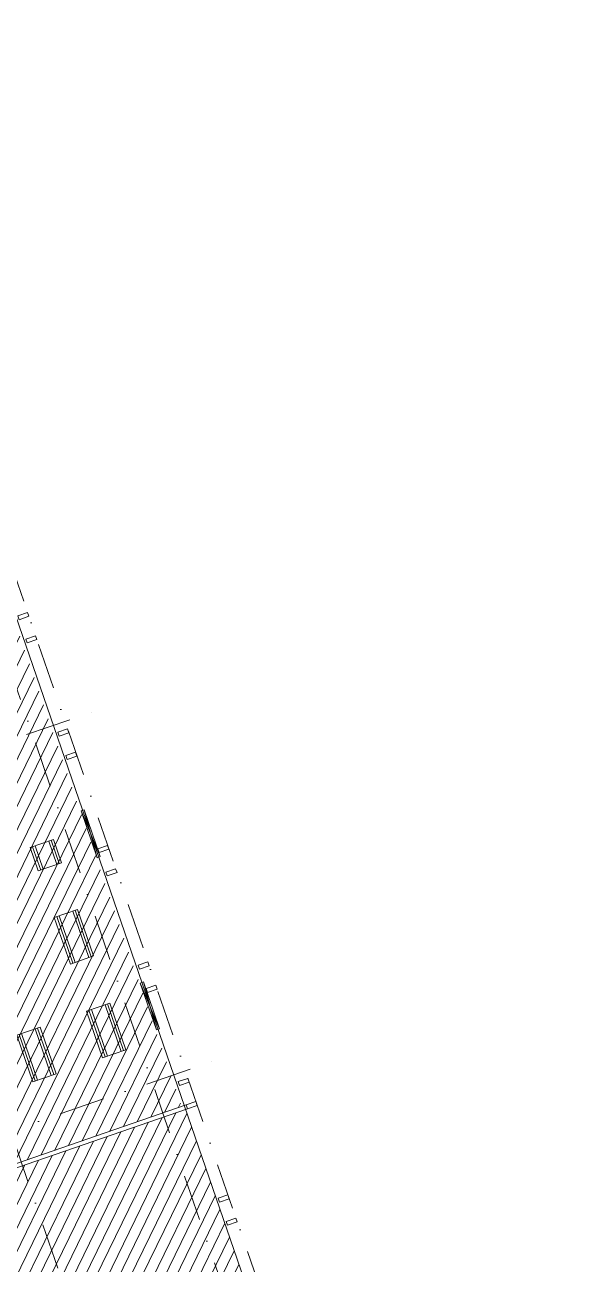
# Model space of a CAD drawing. Extents: x 760773 to 1075934, y 719259 to 1013331.
# Drawn here: x 1019136 to 1032521, y 858121 to 888305 of the extents above; entities that cross this region are included whole.
import ezdxf

# ---------------------------------------------------------------- set-up
doc = ezdxf.new("R2010")
doc.units = 0
doc.header["$MEASUREMENT"] = 0
doc.linetypes.add('DGN4', pattern=[1.116131, 0.558066, -0.279033, 0, -0.279033])
doc.layers.add('2', color=7, linetype='Continuous')
doc.layers.add('e-b-shell', color=253, linetype='Continuous')
for name, color, linetype, lineweight in [('27', 7, 'Continuous', 0), ('A-WALL', 2, 'Continuous', 0), ('AC-DIFF-HL', 7, 'Continuous', 0), ('spare0', 7, 'Continuous', 0)]:
    doc.layers.add(name, color=color, linetype=linetype, lineweight=lineweight)

# ---------------------------------------------------------------- blocks, each defined once
blk = doc.blocks.new('AnonymousCell')
at = {"layer": 'e-b-shell', "lineweight": 0, "flags": 128}
for points in [[(13.096, 17.253), (13.129, 17.159), (12.892, 17.077), (12.86, 17.172), (13.096, 17.253)], [(14.073, 14.417), (14.105, 14.322), (13.869, 14.241), (13.836, 14.335), (14.073, 14.417)], [(15.049, 11.58), (15.082, 11.486), (14.845, 11.404), (14.813, 11.499), (15.049, 11.58)], [(16.026, 8.744), (16.059, 8.649), (15.822, 8.568), (15.79, 8.662), (16.026, 8.744)], [(17.003, 5.907), (17.035, 5.813), (16.799, 5.731), (16.766, 5.826), (17.003, 5.907)], [(17.979, 3.071), (18.012, 2.976), (17.776, 2.895), (17.743, 2.989), (17.979, 3.071)]]:
    blk.add_lwpolyline(points, dxfattribs=at)
blk = doc.blocks.new('AnonymousCell2')
at = {"layer": 'e-b-shell', "lineweight": 0, "flags": 128}
for points in [[(13.096, 17.253), (13.128, 17.159), (12.892, 17.077), (12.859, 17.172), (13.096, 17.253)], [(14.073, 14.417), (14.105, 14.322), (13.869, 14.241), (13.836, 14.335), (14.073, 14.417)], [(15.049, 11.58), (15.082, 11.486), (14.845, 11.404), (14.813, 11.499), (15.049, 11.58)], [(16.026, 8.744), (16.059, 8.649), (15.822, 8.568), (15.79, 8.662), (16.026, 8.744)], [(17.003, 5.907), (17.035, 5.813), (16.799, 5.731), (16.766, 5.826), (17.003, 5.907)], [(17.979, 3.071), (18.012, 2.976), (17.776, 2.895), (17.743, 2.989), (17.979, 3.071)]]:
    blk.add_lwpolyline(points, dxfattribs=at)

msp = doc.modelspace()

# ---------------------------------------------------------------- hatches: boundary and pattern name
at = {"layer": '27', "lineweight": 0, "true_color": 0x636466}
h = msp.add_hatch(dxfattribs=at)
h.set_pattern_fill('ANSI31', color=251, scale=2000)
h.set_pattern_definition([(244, (1013934.4, 889221.97), (224.6985, -109.5928), [])])
edge = h.paths.add_edge_path()
edge.add_line((1005121.19604, 879324.62599), (1004769.72059, 879203.60328))
edge.add_line((1004769.72059, 879203.60328), (1002743.02368, 885089.56704))
edge.add_line((1002743.02368, 885089.56704), (1003096.38844, 885211.23741))
edge.add_line((1003096.38844, 885211.23741), (1013698.24493, 888861.74935))
edge.add_line((1013698.24493, 888861.74935), (1022960.60677, 861961.8971))
edge.add_line((1022960.60677, 861961.8971), (1012358.75028, 858311.38516))
edge.add_line((1012358.75028, 858311.38516), (1011301.25383, 861382.57788))
edge.add_arc((1011303.14487, 861383.22902), 2, 108.999924295, 198.999999837, ccw=False)
edge.add_line((1011302.49374, 861385.12006), (1011957.73796, 861610.73777))
edge.add_line((1011957.73796, 861610.73777), (1011241.39249, 863691.23727))
edge.add_line((1011241.39249, 863691.23727), (1010586.12357, 863465.61009))
edge.add_arc((1010585.47244, 863467.50113), 2, 198.999999841, 289.000000007, ccw=False)
edge.add_line((1010583.5814, 863466.84999), (1007146.21362, 873449.69098))
edge.add_arc((1007148.10465, 873450.34212), 2, 108.999706651, 198.999999837, ccw=False)
edge.add_line((1007147.45353, 873452.23316), (1007802.699, 873677.84852))
edge.add_line((1007802.699, 873677.84852), (1007086.4192, 875757.99491))
edge.add_line((1007086.4192, 875757.99491), (1006431.19987, 875532.3848))
edge.add_arc((1006430.54874, 875534.27584), 2, 198.999999845, 289.000000003, ccw=False)
edge.add_line((1006428.6577, 875533.6247), (1005677.09098, 877716.33297))
edge.add_arc((1005678.98201, 877716.98411), 2, 108.999987576, 198.999999841, ccw=False)
edge.add_line((1005678.33088, 877718.87515), (1006333.57503, 877944.49364))
edge.add_line((1006333.57503, 877944.49364), (1005780.22221, 879551.5469))
edge.add_line((1005780.22221, 879551.5469), (1005123.08708, 879325.27712))
h = msp.add_hatch(dxfattribs=at)
h.set_pattern_fill('ANSI31', color=251, scale=2000)
h.set_pattern_definition([(244, (1013934.4, 889221.97), (224.6985, -109.5928), [])])
h.paths.add_polyline_path([(1009325.4355, 839631.60698), (1009576.12743, 838903.54474), (1007590.5381, 838219.8515), (1010679.84322, 829247.8934), (1011129.68362, 829402.78772), (1011460.72203, 828441.38237), (1032119.33446, 835555.00157), (1023052.24844, 861887.68737), (1012391.30971, 858216.82564), (1013354.06718, 855420.77504), (1014105.75443, 855679.60171), (1014887.118, 853410.35713), (1014135.43073, 853151.53045), (1016082.3283, 847497.32937), (1016857.70611, 847764.32137), (1017411.19225, 846156.92915), (1016636.46451, 845890.169), (1018992.63813, 839047.34395), (1017290.40754, 838461.03324), (1016085.76997, 841959.44967)])

# ---------------------------------------------------------------- linework, layer by layer
at = {"layer": '2', "color": 1, "linetype": 'DGN4', "lineweight": 0, "ltscale": 2000}
for p, q in [((1012203.54378, 894315.6555), (1032521.01196, 835326.51797)), ((1011399.85231, 894038.92254), (1032201.25172, 833627.27211)), ((1007948.70657, 892850.59864), (1028750.10598, 832438.94821)), ((983296.3188, 858662.76446), (1020809.71517, 871579.2092)), ((986226.35232, 850153.06242), (1023739.7487, 863069.50716))]:
    msp.add_line(p, q, dxfattribs=at)
at = {"layer": 'A-WALL', "color": 2, "linetype": 'Continuous', "lineweight": 0, "ltscale": 0.001}
for p, q in [((1023067.52512, 861998.82275), (1012358.75026, 858311.38515)), ((1012391.30971, 858216.82564), (1023100.08281, 861904.27119))]:
    msp.add_line(p, q, dxfattribs=at)
at = {"layer": 'AC-DIFF-HL', "color": 4, "linetype": 'Continuous', "lineweight": 13}
for p, q in [((1020508.07183, 869160.92963), (1020976.41467, 868046.05254)), ((1020584.14042, 869187.08127), (1020900.34608, 868019.90093)), ((1019916.65683, 867856.35212), (1019721.31664, 868423.66121)), ((1019974.74212, 867876.35248), (1019779.40193, 868443.66157)), ((1019523.59848, 867721.01128), (1019328.25829, 868288.32036)), ((1019581.68377, 867741.01165), (1019386.34358, 868308.32073)), ((1019856.18347, 866566.38284), (1020423.49256, 866761.72302)), ((1020304.94913, 865451.76502), (1019914.26876, 866586.38321)), ((1020363.03442, 865471.76539), (1019972.35405, 866606.38358)), ((1020698.00748, 865587.10586), (1020307.32711, 866721.72405)), ((1020756.09277, 865607.10623), (1020365.4124, 866741.72442)), ((1020423.49256, 866761.72302), (1020814.17293, 865627.10483)), ((1020246.86897, 865431.76643), (1019856.18347, 866566.38284)), ((1020814.17293, 865627.10483), (1020246.86898, 865431.76642)), ((1021949.72506, 864967.51748), (1022418.06791, 863852.64036)), ((1022025.79366, 864993.66909), (1022341.99931, 863826.48875)), ((1020642.20038, 864283.62826), (1021209.50946, 864478.96844)), ((1021209.50946, 864478.96844), (1021600.18984, 863344.35026)), ((1021032.88588, 863149.01186), (1020642.20038, 864283.62826)), ((1021090.96604, 863169.01044), (1020700.28567, 864303.62863)), ((1021149.05133, 863189.01081), (1020758.37096, 864323.629)), ((1021484.02439, 863304.35129), (1021093.34402, 864438.96947)), ((1021542.10968, 863324.35166), (1021151.42931, 864458.96984)), ((1018940.27312, 863697.60773), (1019507.5822, 863892.94791)), ((1019840.18242, 862738.33112), (1019449.50205, 863872.94931)), ((1019507.5822, 863892.94791), (1019898.26257, 862758.32972)), ((1019330.95862, 862562.99132), (1018940.27312, 863697.60773)), ((1019389.03878, 862582.98991), (1018998.35841, 863717.6081)), ((1019447.12407, 862602.99028), (1019056.4437, 863737.60847)), ((1019782.09713, 862718.33075), (1019391.41676, 863852.94894)), ((1021600.18984, 863344.35026), (1021032.88588, 863149.01184)), ((1019898.26257, 862758.32972), (1019330.95862, 862562.99131))]:
    msp.add_line(p, q, dxfattribs=at)
at = {"layer": 'AC-DIFF-HL', "color": 4, "linetype": 'Continuous', "lineweight": 13, "flags": 128}
for points in [[(1020508.07183, 869160.92963), (1020900.34608, 868019.90093), (1020976.41467, 868046.05254), (1020584.14042, 869187.08127), (1020508.07183, 869160.92963)], [(1021949.72506, 864967.51748), (1022341.99931, 863826.48875), (1022418.06791, 863852.64036), (1022025.79366, 864993.66909), (1021949.72506, 864967.51748)]]:
    msp.add_lwpolyline(points, close=True, dxfattribs=at)
at = {"layer": 'AC-DIFF-HL', "color": 4, "linetype": 'Continuous', "lineweight": 13}
msp.add_lwpolyline([(1019465.51351, 867701.01102), (1019270.17333, 868268.3201), (1019837.48209, 868463.66018), (1020032.82227, 867896.35109), (1019465.51351, 867701.01102)], dxfattribs=at)
at = {"layer": 'spare0', "color": 1, "linetype": 'Continuous', "lineweight": 0, "flags": 128}
msp.add_lwpolyline([(980283.64311, 877362.53653), (980283.64311, 877362.53653), (998647.76227, 824029.35755), (1032119.33446, 835555.00157), (1013757.2553, 888882.26242)], dxfattribs=at)

# ---------------------------------------------------------------- block references
at = {"color": 7, "linetype": 'Continuous', "lineweight": 0, "xscale": 999.9999999999975, "yscale": 999.9999999999975, "zscale": 999.9999999999975}
for name, p in [('AnonymousCell', (1006105.85823, 856740.36493)), ('AnonymousCell2', (1006301.25823, 856173.06493))]:
    msp.add_blockref(name, p, dxfattribs=at)

doc.saveas('drawing.dxf')
